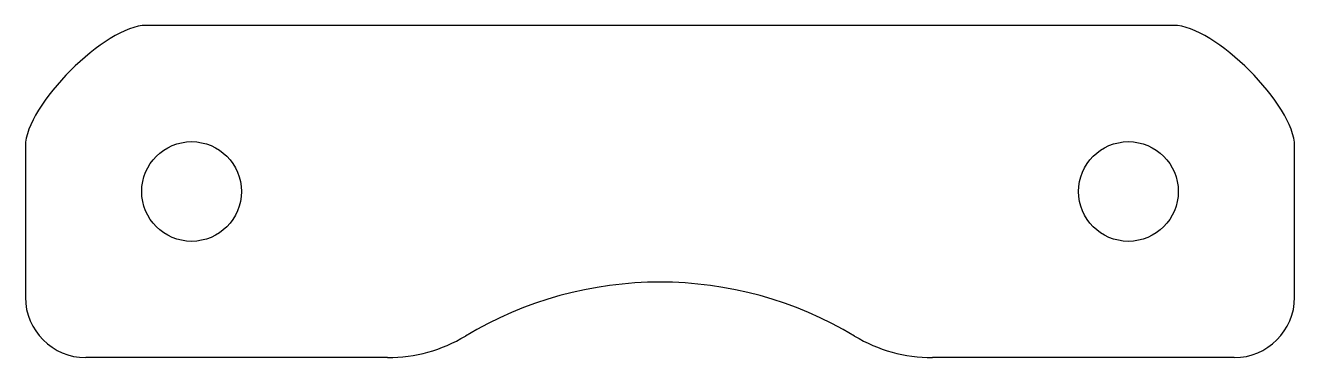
# Model space of a CAD drawing. Header units: millimetres. Extents: x -21 to 21, y 10 to 21.
import ezdxf

# ---------------------------------------------------------------- set-up
doc = ezdxf.new("R2010")
doc.units = ezdxf.units.MM

msp = doc.modelspace()

# ---------------------------------------------------------------- linework, layer by layer
at = {"color": 7, "linetype": 'Continuous', "lineweight": 25}
for p, q in [((17, 21), (-17, 21)), ((-21, 17), (-21, 12)), ((21, 12), (21, 17)), ((-9.014, 10), (-19, 10)), ((19, 10), (9.014, 10))]:
    msp.add_line(p, q, dxfattribs=at)
for centre in [(-15.5, 15.5), (15.5, 15.5)]:
    msp.add_circle(centre, 1.65, dxfattribs=at)
for centre, radius, start, end in [((0, 0), 12.5, 58.9973, 121.0027), ((-19, 12), 2, 180, 270), ((19, 12), 2, 270, 0), ((-9.014, 15), 5, 270, 301.0027), ((9.014, 15), 5, 238.9973, 270)]:
    msp.add_arc(centre, radius, start, end, dxfattribs=at)
for points in [[(-17, 21), (-18.35, 21), (-21, 18.347), (-21, 17)], [(21, 17), (21, 18.35), (18.347, 21), (17, 21)]]:
    msp.add_open_spline(points, degree=3, dxfattribs=at)

doc.saveas('drawing.dxf')
